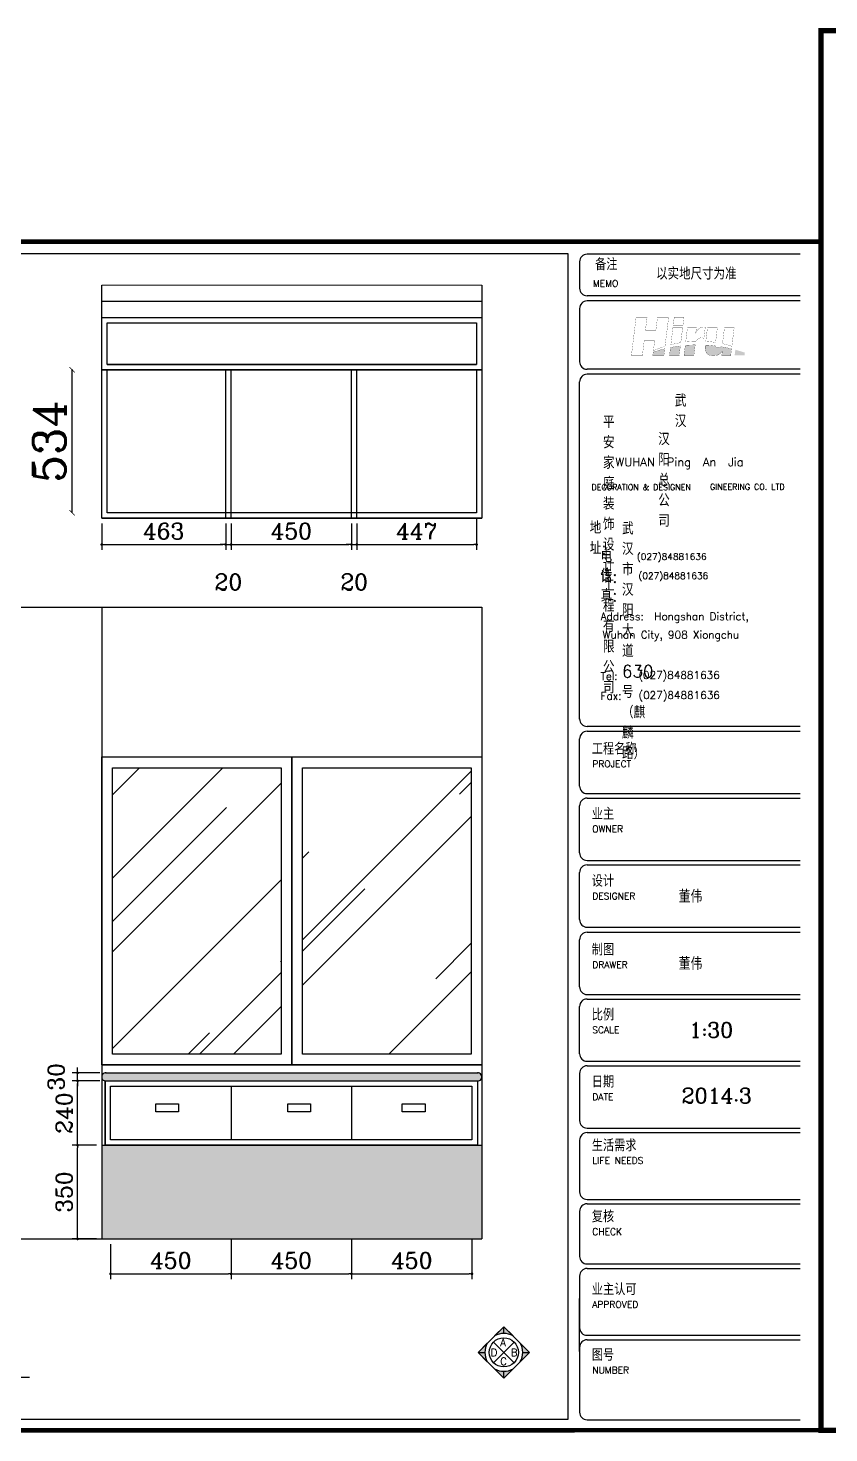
# Model space of a CAD drawing. Header units: millimetres. Extents: x 512961 to 1001058, y -961995 to -458543.
# Drawn here: x 882654 to 885645, y -886619 to -881372 of the extents above; entities that cross this region are included whole.
import ezdxf

# ---------------------------------------------------------------- set-up
doc = ezdxf.new("R2010")
doc.units = ezdxf.units.MM
doc.header["$MEASUREMENT"] = 0
doc.header["$PDMODE"] = 3
doc.layers.get('0').update_dxf_attribs({"linetype": 'CONTINUOUS'})
doc.layers.get('DEFPOINTS').update_dxf_attribs({"linetype": 'CONTINUOUS'})
for name, color, linetype in [('BATH', 4, 'CONTINUOUS'), ('txt', 7, 'CONTINUOUS'), ('WINDOW', 5, 'CONTINUOUS'), ('WINDOW_TEXT', 7, 'CONTINUOUS')]:
    doc.layers.add(name, color=color, linetype=linetype)
doc.layers.add('门窗', color=4, linetype='CONTINUOUS', lineweight=13)
doc.styles.add('HZXY', font='complex.shx', dxfattribs={"bigfont": 'HZXY.shx'})
doc.styles.add('ROMAND', font='romand')
doc.styles.get("Standard").update_dxf_attribs({"font": 'complex.shx', "bigfont": 'hzxy.shx'})
doc.dimstyles.new('DIM30', dxfattribs={"dimtxt": 60, "dimasz": 10, "dimexe": 20, "dimexo": 20, "dimgap": 20, "dimtad": 1, "dimdec": 0, "dimzin": 0, "dimdsep": 46, "dimtxsty": 'HZXY', "dimblk": 'DOT', "dimcen": 0, "dimclrd": 2, "dimclre": 2, "dimclrt": 2, "dimadec": 0, "dimazin": 0, "dimtfac": 1, "dimtdec": 0, "dimtmove": 2, "dimatfit": 3, "dimfxl": 0, "dimtolj": 1, "dimtzin": 0, "dimarcsym": 0})
doc.dimstyles.new('LMDIM40', dxfattribs={"dimtxt": 80, "dimasz": 20, "dimexe": 0, "dimexo": 0, "dimgap": 25, "dimtad": 1, "dimdec": 0, "dimzin": 0, "dimdsep": 46, "dimtxsty": 'Standard', "dimblk1": 'DOT', "dimblk2": 'DOT', "dimsah": 1, "dimcen": 0, "dimclrd": 2, "dimclre": 2, "dimclrt": 2, "dimadec": 0, "dimazin": 0, "dimtfac": 1, "dimtdec": 0, "dimtmove": 2, "dimatfit": 3, "dimldrblk": 'DOT', "dimfxl": 0, "dimtolj": 1, "dimtzin": 0, "dimarcsym": 0})

# ---------------------------------------------------------------- blocks, each defined once
blk = doc.blocks.new('_DOT')
at = {"color": 0, "linetype": 'ByBlock'}
blk.add_line((-0.5, 0), (-1, 0), dxfattribs=at)
at = {"color": 0, "linetype": 'ByBlock', "const_width": 0.5}
blk.add_lwpolyline([(-0.25, 0, 1), (0.25, 0, 1)], format="xyb", close=True, dxfattribs=at)
blk = doc.blocks.new('*D1194')
at = {"layer": 'BATH', "color": 2, "lineweight": -2, "ltscale": 3}
for p, q in [((882908.9, -885544.4), (882818.9, -885544.4)), ((882838.9, -885884.4), (882838.9, -885554.4)), ((882908.9, -885894.4), (882818.9, -885894.4))]:
    blk.add_line(p, q, dxfattribs=at)
at = {"layer": 'DEFPOINTS', "color": 0, "ltscale": 3}
for p in [(882838.9, -885544.4), (882928.9, -885544.4), (882928.9, -885894.4)]:
    blk.add_point(p, dxfattribs=at)
at = {"layer": 'BATH', "color": 2, "lineweight": -2, "ltscale": 3, "xscale": 10, "yscale": 10, "zscale": 10}
for p, rotation in [((882838.9, -885544.4), 90), ((882838.9, -885894.4), 270)]:
    blk.add_blockref('_DOT', p, dxfattribs=dict(at, rotation=rotation))
at = {"layer": 'BATH', "color": 2, "ltscale": 3, "insert": (882788.9, -885719.4), "char_height": 60, "attachment_point": 5, "rotation": 90, "style": 'HZXY'}
blk.add_mtext('\\A1;350', dxfattribs=at)
blk = doc.blocks.new('*D1195')
at = {"layer": 'BATH', "color": 2, "lineweight": -2, "ltscale": 3}
for p, q in [((882922, -885304.5), (882818.9, -885304.5)), ((882838.9, -885534.4), (882838.9, -885314.5)), ((882908.9, -885544.4), (882818.9, -885544.4))]:
    blk.add_line(p, q, dxfattribs=at)
at = {"layer": 'DEFPOINTS', "color": 0, "ltscale": 3}
for p in [(882838.9, -885304.5), (882942, -885304.5), (882928.9, -885544.4)]:
    blk.add_point(p, dxfattribs=at)
at = {"layer": 'BATH', "color": 2, "lineweight": -2, "ltscale": 3, "xscale": 10, "yscale": 10, "zscale": 10}
for p, rotation in [((882838.9, -885304.5), 90), ((882838.9, -885544.4), 270)]:
    blk.add_blockref('_DOT', p, dxfattribs=dict(at, rotation=rotation))
at = {"layer": 'BATH', "color": 2, "ltscale": 3, "insert": (882788.9, -885424.4), "char_height": 60, "attachment_point": 5, "rotation": 90, "style": 'HZXY'}
blk.add_mtext('\\A1;240', dxfattribs=at)
blk = doc.blocks.new('*D1196')
at = {"layer": 'BATH', "color": 2, "lineweight": -2, "ltscale": 3}
for p, q in [((882922, -885274.4), (882818.9, -885274.4)), ((882838.9, -885264.4), (882838.9, -885254.4)), ((882838.9, -885304.5), (882838.9, -885274.4)), ((882922, -885304.5), (882818.9, -885304.5)), ((882838.9, -885314.5), (882838.9, -885324.5))]:
    blk.add_line(p, q, dxfattribs=at)
at = {"layer": 'DEFPOINTS', "color": 0, "ltscale": 3}
for p in [(882838.9, -885274.4), (882942, -885274.4), (882942, -885304.5)]:
    blk.add_point(p, dxfattribs=at)
at = {"layer": 'BATH', "color": 2, "lineweight": -2, "ltscale": 3, "xscale": 10, "yscale": 10, "zscale": 10}
for p, rotation in [((882838.9, -885274.4), 270), ((882838.9, -885304.5), 90)]:
    blk.add_blockref('_DOT', p, dxfattribs=dict(at, rotation=rotation))
at = {"layer": 'BATH', "color": 2, "ltscale": 3, "insert": (882758.9, -885289.4), "char_height": 60, "attachment_point": 5, "rotation": 90, "style": 'HZXY'}
blk.add_mtext('\\A1;30', dxfattribs=at)
blk = doc.blocks.new('*D1197')
at = {"layer": 'BATH', "color": 2, "lineweight": -2, "ltscale": 3}
for p, q in [((882962, -885914.4), (882962, -886044.9)), ((883411.9, -885894.4), (883411.9, -886044.9)), ((882972, -886024.9), (883401.9, -886024.9))]:
    blk.add_line(p, q, dxfattribs=at)
at = {"layer": 'DEFPOINTS', "color": 0, "ltscale": 3}
for p in [(883411.9, -885874.4), (882962, -885894.4), (883411.9, -886024.9)]:
    blk.add_point(p, dxfattribs=at)
at = {"layer": 'BATH', "color": 2, "lineweight": -2, "ltscale": 3, "xscale": 10, "yscale": 10, "zscale": 10, "rotation": 180}
blk.add_blockref('_DOT', (882962, -886024.9), dxfattribs=at)
at = {"layer": 'BATH', "color": 2, "lineweight": -2, "ltscale": 3, "xscale": 10, "yscale": 10, "zscale": 10}
blk.add_blockref('_DOT', (883411.9, -886024.9), dxfattribs=at)
at = {"layer": 'BATH', "color": 2, "ltscale": 3, "insert": (883186.9, -885974.9), "char_height": 60, "attachment_point": 5, "style": 'HZXY'}
blk.add_mtext('\\A1;450', dxfattribs=at)
blk = doc.blocks.new('*D1198')
at = {"layer": 'BATH', "color": 2, "lineweight": -2, "ltscale": 3}
for p, q in [((883411.9, -885914.4), (883411.9, -886044.9)), ((883861.8, -885914.4), (883861.8, -886044.9)), ((883421.9, -886024.9), (883851.8, -886024.9))]:
    blk.add_line(p, q, dxfattribs=at)
at = {"layer": 'DEFPOINTS', "color": 0, "ltscale": 3}
for p in [(883411.9, -885894.4), (883861.8, -885894.4), (883861.8, -886024.9)]:
    blk.add_point(p, dxfattribs=at)
at = {"layer": 'BATH', "color": 2, "lineweight": -2, "ltscale": 3, "xscale": 10, "yscale": 10, "zscale": 10, "rotation": 180}
blk.add_blockref('_DOT', (883411.9, -886024.9), dxfattribs=at)
at = {"layer": 'BATH', "color": 2, "lineweight": -2, "ltscale": 3, "xscale": 10, "yscale": 10, "zscale": 10}
blk.add_blockref('_DOT', (883861.8, -886024.9), dxfattribs=at)
at = {"layer": 'BATH', "color": 2, "ltscale": 3, "insert": (883636.9, -885974.9), "char_height": 60, "attachment_point": 5, "style": 'HZXY'}
blk.add_mtext('\\A1;450', dxfattribs=at)
blk = doc.blocks.new('*D1199')
at = {"layer": 'BATH', "color": 2, "lineweight": -2, "ltscale": 3}
for p, q in [((883861.8, -885894.4), (883861.8, -886044.9)), ((884311.7, -885894.4), (884311.7, -886044.9)), ((883871.8, -886024.9), (884301.7, -886024.9))]:
    blk.add_line(p, q, dxfattribs=at)
at = {"layer": 'DEFPOINTS', "color": 0, "ltscale": 3}
for p in [(883861.8, -885874.4), (884311.7, -885874.4), (884311.7, -886024.9)]:
    blk.add_point(p, dxfattribs=at)
at = {"layer": 'BATH', "color": 2, "lineweight": -2, "ltscale": 3, "xscale": 10, "yscale": 10, "zscale": 10, "rotation": 180}
blk.add_blockref('_DOT', (883861.8, -886024.9), dxfattribs=at)
at = {"layer": 'BATH', "color": 2, "lineweight": -2, "ltscale": 3, "xscale": 10, "yscale": 10, "zscale": 10}
blk.add_blockref('_DOT', (884311.7, -886024.9), dxfattribs=at)
at = {"layer": 'BATH', "color": 2, "ltscale": 3, "insert": (884086.8, -885974.9), "char_height": 60, "attachment_point": 5, "style": 'HZXY'}
blk.add_mtext('\\A1;450', dxfattribs=at)
blk = doc.blocks.new('A$C63955645')
h = blk.add_hatch(color=256)
h.paths.add_polyline_path([(253, 649, -0.128675), (396, 686), (396, 791)])
h.paths.add_polyline_path([(538, 649), (396, 791), (396, 686, -0.128675)])
h.paths.add_polyline_path([(686, 396), (791, 396), (649, 538, -0.128675)])
h.paths.add_polyline_path([(686, 396, -0.128675), (649, 253), (791, 396)])
h.paths.add_polyline_path([(538, 142, -0.128675), (396, 105), (396, 0)])
h.paths.add_polyline_path([(396, 105, -0.128675), (253, 142), (396, 0)])
h = blk.add_hatch(color=256)
h.paths.add_polyline_path([(142, 538), (0, 396), (105, 396, -0.128675)])
h.paths.add_polyline_path([(105, 396), (0, 396), (142, 253, -0.128675)])
for p, q in [((253, 649), (396, 791)), ((396, 791), (538, 649)), ((396, 686), (396, 791)), ((0, 396), (142, 538)), ((237, 237), (554, 554)), ((554, 237), (237, 554)), ((649, 538), (791, 396)), ((0, 396), (105, 396)), ((0, 396), (142, 253)), ((649, 253), (791, 396)), ((686, 396), (791, 396)), ((253, 142), (396, 0)), ((396, 0), (538, 142)), ((396, 0), (396, 105))]:
    blk.add_line(p, q)
blk.add_lwpolyline([(396, 791), (0, 396), (396, 0), (791, 396), (396, 791)])
blk.add_circle((396, 396), 224)
for start, end in [(60.671, 119.329), (150.671, 209.329), (330.671, 29.329), (240.671, 299.329)]:
    blk.add_arc((396, 396), 291, start, end)
at = {"style": 'HZXY'}
for s, p in [('D', (193, 337)), ('A', (340, 491)), ('B', (503, 337)), ('C', (339, 200))]:
    blk.add_text(s, height=116, dxfattribs=at).set_placement(p)
blk = doc.blocks.new('*D1205')
at = {"layer": 'BATH', "color": 2, "lineweight": -2, "ltscale": 3}
for p, q in [((882928.9, -883222.4), (882928.9, -883320.9)), ((883391.9, -883222.4), (883391.9, -883320.9)), ((882938.9, -883300.9), (883381.9, -883300.9))]:
    blk.add_line(p, q, dxfattribs=at)
at = {"layer": 'DEFPOINTS', "color": 0, "ltscale": 3}
for p in [(882928.9, -883202.4), (883391.9, -883202.4), (883391.9, -883300.9)]:
    blk.add_point(p, dxfattribs=at)
at = {"layer": 'BATH', "color": 2, "lineweight": -2, "ltscale": 3, "xscale": 10, "yscale": 10, "zscale": 10, "rotation": 180}
blk.add_blockref('_DOT', (882928.9, -883300.9), dxfattribs=at)
at = {"layer": 'BATH', "color": 2, "lineweight": -2, "ltscale": 3, "xscale": 10, "yscale": 10, "zscale": 10}
blk.add_blockref('_DOT', (883391.9, -883300.9), dxfattribs=at)
at = {"layer": 'BATH', "color": 2, "ltscale": 3, "insert": (883160.4, -883250.9), "char_height": 60, "attachment_point": 5, "style": 'HZXY'}
blk.add_mtext('\\A1;463', dxfattribs=at)
blk = doc.blocks.new('*D1206')
at = {"layer": 'BATH', "color": 2, "lineweight": -2, "ltscale": 3}
for p, q in [((883391.9, -883222.4), (883391.9, -883320.9)), ((883411.9, -883222.4), (883411.9, -883320.9)), ((883381.9, -883300.9), (883371.9, -883300.9)), ((883391.9, -883300.9), (883411.9, -883300.9)), ((883421.9, -883300.9), (883431.9, -883300.9))]:
    blk.add_line(p, q, dxfattribs=at)
at = {"layer": 'DEFPOINTS', "color": 0, "ltscale": 3}
for p in [(883391.9, -883202.4), (883411.9, -883202.4), (883411.9, -883300.9)]:
    blk.add_point(p, dxfattribs=at)
at = {"layer": 'BATH', "color": 2, "lineweight": -2, "ltscale": 3, "xscale": 10, "yscale": 10, "zscale": 10}
blk.add_blockref('_DOT', (883391.9, -883300.9), dxfattribs=at)
at = {"layer": 'BATH', "color": 2, "lineweight": -2, "ltscale": 3, "xscale": 10, "yscale": 10, "zscale": 10, "rotation": 180}
blk.add_blockref('_DOT', (883411.9, -883300.9), dxfattribs=at)
at = {"layer": 'BATH', "color": 2, "ltscale": 3, "insert": (883401.9, -883440.9), "char_height": 60, "attachment_point": 5, "style": 'HZXY'}
blk.add_mtext('\\A1;20', dxfattribs=at)
blk = doc.blocks.new('*D1207')
at = {"layer": 'BATH', "color": 2, "lineweight": -2, "ltscale": 3}
for p, q in [((883411.9, -883222.4), (883411.9, -883320.9)), ((883861.8, -883222.4), (883861.8, -883320.9)), ((883421.9, -883300.9), (883851.8, -883300.9))]:
    blk.add_line(p, q, dxfattribs=at)
at = {"layer": 'DEFPOINTS', "color": 0, "ltscale": 3}
for p in [(883411.9, -883202.4), (883861.8, -883202.4), (883861.8, -883300.9)]:
    blk.add_point(p, dxfattribs=at)
at = {"layer": 'BATH', "color": 2, "lineweight": -2, "ltscale": 3, "xscale": 10, "yscale": 10, "zscale": 10, "rotation": 180}
blk.add_blockref('_DOT', (883411.9, -883300.9), dxfattribs=at)
at = {"layer": 'BATH', "color": 2, "lineweight": -2, "ltscale": 3, "xscale": 10, "yscale": 10, "zscale": 10}
blk.add_blockref('_DOT', (883861.8, -883300.9), dxfattribs=at)
at = {"layer": 'BATH', "color": 2, "ltscale": 3, "insert": (883636.9, -883250.9), "char_height": 60, "attachment_point": 5, "style": 'HZXY'}
blk.add_mtext('\\A1;450', dxfattribs=at)
blk = doc.blocks.new('*D1208')
at = {"layer": 'BATH', "color": 2, "lineweight": -2, "ltscale": 3}
for p, q in [((883861.8, -883222.4), (883861.8, -883320.9)), ((883881.8, -883222.4), (883881.8, -883320.9)), ((883851.8, -883300.9), (883841.8, -883300.9)), ((883861.8, -883300.9), (883881.8, -883300.9)), ((883891.8, -883300.9), (883901.8, -883300.9))]:
    blk.add_line(p, q, dxfattribs=at)
at = {"layer": 'DEFPOINTS', "color": 0, "ltscale": 3}
for p in [(883861.8, -883202.4), (883881.8, -883202.4), (883881.8, -883300.9)]:
    blk.add_point(p, dxfattribs=at)
at = {"layer": 'BATH', "color": 2, "lineweight": -2, "ltscale": 3, "xscale": 10, "yscale": 10, "zscale": 10}
blk.add_blockref('_DOT', (883861.8, -883300.9), dxfattribs=at)
at = {"layer": 'BATH', "color": 2, "lineweight": -2, "ltscale": 3, "xscale": 10, "yscale": 10, "zscale": 10, "rotation": 180}
blk.add_blockref('_DOT', (883881.8, -883300.9), dxfattribs=at)
at = {"layer": 'BATH', "color": 2, "ltscale": 3, "insert": (883871.8, -883440.9), "char_height": 60, "attachment_point": 5, "style": 'HZXY'}
blk.add_mtext('\\A1;20', dxfattribs=at)
blk = doc.blocks.new('*D1209')
at = {"layer": 'BATH', "color": 2, "lineweight": -2, "ltscale": 3}
for p, q in [((883881.8, -883222.4), (883881.8, -883320.9)), ((884328.9, -883202.4), (884328.9, -883320.9)), ((883891.8, -883300.9), (884318.9, -883300.9))]:
    blk.add_line(p, q, dxfattribs=at)
at = {"layer": 'DEFPOINTS', "color": 0, "ltscale": 3}
for p in [(884328.9, -883182.4), (883881.8, -883202.4), (884328.9, -883300.9)]:
    blk.add_point(p, dxfattribs=at)
at = {"layer": 'BATH', "color": 2, "lineweight": -2, "ltscale": 3, "xscale": 10, "yscale": 10, "zscale": 10, "rotation": 180}
blk.add_blockref('_DOT', (883881.8, -883300.9), dxfattribs=at)
at = {"layer": 'BATH', "color": 2, "lineweight": -2, "ltscale": 3, "xscale": 10, "yscale": 10, "zscale": 10}
blk.add_blockref('_DOT', (884328.9, -883300.9), dxfattribs=at)
at = {"layer": 'BATH', "color": 2, "ltscale": 3, "insert": (884105.3, -883250.9), "char_height": 60, "attachment_point": 5, "style": 'HZXY'}
blk.add_mtext('\\A1;447', dxfattribs=at)
blk = doc.blocks.new('_ArchTick')
at = {"color": 0, "linetype": 'ByBlock', "const_width": 0.15}
blk.add_lwpolyline([(-0.5, -0.5), (0.5, 0.5)], dxfattribs=at)
blk = doc.blocks.new('*D1210')
at = {"layer": 'DEFPOINTS', "color": 0}
for p in [(882818.4, -882648.4), (882928.9, -882648.4), (882948.9, -883182.4)]:
    blk.add_point(p, dxfattribs=at)
at = {"layer": 'txt', "color": 2, "lineweight": -2}
for p, q in [((882819.6, -882648.4), (882818.4, -882648.4)), ((882818.4, -883182.4), (882818.4, -882648.4)), ((882819.6, -883182.4), (882818.4, -883182.4))]:
    blk.add_line(p, q, dxfattribs=at)
at = {"layer": 'txt', "color": 2, "lineweight": -2, "xscale": 20, "yscale": 20, "zscale": 20}
for p, rotation in [((882818.4, -882648.4), 90), ((882818.4, -883182.4), 270)]:
    blk.add_blockref('_ArchTick', p, dxfattribs=dict(at, rotation=rotation))
at = {"layer": 'txt', "color": 2, "insert": (882733.4, -882915.4), "char_height": 120, "attachment_point": 5, "rotation": 90}
blk.add_mtext('\\A1;534', dxfattribs=at)
blk = doc.blocks.new('DOT')
at = {"color": 0, "linetype": 'ByBlock'}
blk.add_line((-0.35, 0), (-1, 0), dxfattribs=at)
at = {"color": 0, "linetype": 'ByBlock', "const_width": 0.35}
blk.add_lwpolyline([(-0.175, 0, 1), (0.175, 0, 1)], format="xyb", close=True, dxfattribs=at)

msp = doc.modelspace()

# ---------------------------------------------------------------- hatches: boundary and pattern name
h = msp.add_hatch(color=8)
h.paths.add_polyline_path([(885330.8, -882584.4, 0.008373), (885313.9, -882578.9, 0.012524), (885295.2, -882573.5), (885292.6, -882594.7), (885329.5, -882594.7)])
h.paths.add_polyline_path([(885281, -882570, 0.000978), (885262, -882565.7, 0.008202), (885241.3, -882561.9, -0.08076), (885238.5, -882564.5, -0.07009), (885235.2, -882565.9, -0.065952), (885229.3, -882566.3, -0.171138), (885223.9, -882564.5, -0.17102), (885220.9, -882559.1, 0.00912), (885202.1, -882557, 0.006727), (885183.1, -882555.8, 0.003583), (885182.7, -882560, 0.027491), (885182.6, -882569, 0.125398), (885187.7, -882585.7, 0.160866), (885200.2, -882594.8), (885224.5, -882594.8, 0.083032), (885235.9, -882589.3, 0.044846), (885242.1, -882584.2, 0.0269), (885246.4, -882579.3), (885244.5, -882594.8), (885278, -882594.8)])
h.paths.add_polyline_path([(885145.4, -882555.1, 0.005645), (885127.7, -882555.7, 0.006522), (885108.3, -882556.9), (885103.6, -882594.8), (885140.4, -882594.8)])
h.paths.add_polyline_path([(885089.9, -882558.9, 0.008787), (885071.3, -882561.6, 0.015086), (885053, -882564.9), (885049.3, -882594.7), (885085.5, -882594.7)])
h.paths.add_polyline_path([(885031.6, -882569.5, 0.011698), (885010.5, -882575.2, 0.006831), (884988.4, -882582.3), (884986.8, -882594.8), (885028.5, -882594.8)])
at = {"ltscale": 3}
h = msp.add_hatch(dxfattribs=at)
h.set_pattern_fill('AR-RROOF', color=251, scale=500, angle=45, style=0)
h.set_pattern_definition([(45, (10916.16, -1128.8), (424.26407, 1131.37085), [7500, -1000, 2500, -500]), (45, (11209.6, -481.8), (-823.7794, 116.67262), [1500, -165, 3000, -375]), (45, (10792.42, -651.5), (1601.59686, 2075.3584), [4000, -700, 2000, -500])])
h.paths.add_polyline_path([(883598.9, -884134.4), (882968.9, -884134.4), (882968.9, -885204.4), (883598.9, -885204.4)])
h.paths.add_polyline_path([(884308.9, -884134.4), (883678.9, -884134.4), (883678.9, -885204.4), (884308.9, -885204.4)])
at = {"layer": 'txt'}
h = msp.add_hatch(dxfattribs=at)
h.set_pattern_fill('AR-CONC', color=256, scale=6, style=0)
h.set_pattern_definition([(50, (10916.164, -1128.79), (43.035611, -3.7651281), [4.5, -49.5]), (355, (10916.164, -1128.79), (-8.32508, 45.131528), [3.6, -39.6]), (100.4514, (10919.75, -1129.105), (34.7105629, 41.3663725), [3.8244114, -42.0685267]), (46.1842, (10916.164, -1116.79), (64.034463, -9.9311409), [6.75, -74.25]), (96.6356, (10921.5, -1117.62), (56.0797623, 58.4470723), [5.7366173, -63.10278]), (351.1842, (10916.164, -1116.79), (56.0797167, 58.447116), [5.4, -59.4]), (21, (10922.164, -1119.79), (35.8144231, -24.1571334), [4.5, -49.5]), (326, (10922.164, -1119.79), (14.5989199, 43.5090027), [3.6, -39.6]), (71.4514, (10925.15, -1121.804), (50.4133577, 19.3518298), [3.8244114, -42.0685267]), (37.5, (10916.164, -1128.791), (0.72959132, 19.97363123), [0, -39.12, 0, -40.2, 0, -39.75]), (7.5, (10916.164, -1128.79), (15.78417225, 23.6647027), [0, -22.92, 0, -38.22, 0, -15.15]), (327.5, (10902.784, -1128.791), (32.02934617, -1.3532923), [0, -15, 0, -46.8, 0, -62.1]), (317.5, (10896.784, -1128.79), (34.99117016, 6.00629894), [0, -19.5, 0, -31.08, 0, -44.1])])
h.paths.add_polyline_path([(884334.7, -885274.4), (882943, -885274.4, 0.905433), (882942, -885304.5), (884331.7, -885304.5), (884335.7, -885304.5, 0.905433)])
h = msp.add_hatch(color=252, dxfattribs=at)
h.paths.add_polyline_path([(881751.9, -885894.4), (881751.9, -885544.4), (880001.9, -885544.4), (879981.9, -885544.4), (879981.9, -885894.4)])
h.paths.add_polyline_path([(882928.9, -885544.4), (882928.9, -885894.4), (884348.9, -885894.4), (884348.9, -885544.4)])

# ---------------------------------------------------------------- linework, layer by layer
at = {"color": 4}
for p, q in [((884713.3, -882244.9), (884713.3, -882343.3)), ((885537.6, -882216.5), (884741.7, -882216.5)), ((885537.6, -882371.6), (884741.7, -882371.6)), ((885537.6, -882391.3), (884741.7, -882391.3)), ((884713.3, -882419.7), (884713.3, -882618)), ((885537.6, -882646.3), (884741.7, -882646.3)), ((885537.6, -882665.2), (884741.7, -882665.2)), ((884713.3, -883952.7), (884713.3, -882693.6)), ((885537.6, -883980.4), (884741.7, -883980.4)), ((884713.3, -884202.8), (884713.3, -884027)), ((884741.7, -883998.6), (885537.6, -883998.6)), ((884741.7, -884231.1), (885537.6, -884231.1)), ((884741.7, -884248.2), (885537.6, -884248.2)), ((884713.3, -884452.3), (884713.3, -884276.5)), ((884741.7, -884480.7), (885537.6, -884480.7)), ((884741.7, -884497.7), (885537.6, -884497.7)), ((884713.3, -884701.9), (884713.3, -884526)), ((884741.7, -884730.2), (885537.6, -884730.2)), ((884741.7, -884748.9), (885537.6, -884748.9)), ((884713.3, -884953.1), (884713.3, -884777.3)), ((884741.7, -884981.4), (885537.6, -884981.4)), ((884713.3, -885202.6), (884713.3, -885026.8)), ((884741.7, -884998.4), (885537.6, -884998.4)), ((884741.7, -885231), (885537.6, -885231)), ((884741.7, -885248), (885537.6, -885248)), ((884713.3, -885276.3), (884713.3, -885452.1)), ((884741.7, -885480.5), (885537.6, -885480.5)), ((884741.7, -885497.5), (885537.6, -885497.5)), ((884713.3, -885525.9), (884713.3, -885718.7)), ((884741.7, -885747), (885537.6, -885747)), ((884741.7, -885763), (885537.6, -885763)), ((884713.3, -885791.4), (884713.3, -885959.5)), ((884713.3, -886033.2), (884713.3, -886226)), ((884741.7, -885987.8), (885537.6, -885987.8)), ((884741.7, -886004.8), (885537.6, -886004.8)), ((884713.3, -886315.1), (884713.3, -886116.8)), ((884741.7, -886254.4), (885537.6, -886254.4)), ((884741.7, -886271), (885537.6, -886271)), ((884713.3, -886299.4), (884713.3, -886541.5)), ((884741.7, -886569.9), (885537.6, -886569.9))]:
    msp.add_line(p, q, dxfattribs=at)
at = {"color": 5, "ltscale": 3}
for p, q in [((879741.9, -883534.4), (884348.9, -883534.4)), ((879741.9, -885894.4), (884348.9, -885894.4))]:
    msp.add_line(p, q, dxfattribs=at)
msp.add_line((881579.9, -886410.4), (882659.5, -886410.4))
for points, const_width in [([(885615.3, -886608.9), (892817.2, -886608.9), (892817.2, -881382), (885615.3, -881382)], 19.9), ([(879498.4, -886609.3), (885615.3, -886608.9), (885615.3, -882169.5), (879498.4, -882169.9)], 16.9)]:
    msp.add_lwpolyline(points, close=True, dxfattribs=dict(const_width=const_width))
at = {"color": 4}
msp.add_lwpolyline([(879540.9, -882215.1), (879540.9, -886567.7), (884671.1, -886567.3), (884671.1, -882214.8)], close=True, dxfattribs=at)
at = {"color": 4, "ltscale": 3}
for points in [[(882928.9, -882452.4), (884348.9, -882452.4), (884348.9, -882648.4), (882928.9, -882648.4)], [(882928.9, -884094.4), (883638.9, -884094.4), (883638.9, -885244.4), (882928.9, -885244.4)], [(883638.9, -884094.4), (884348.9, -884094.4), (884348.9, -885244.4), (883638.9, -885244.4)], [(882942, -885304.5), (884331.7, -885304.5), (884331.7, -885544.4), (882942, -885544.4)]]:
    msp.add_lwpolyline(points, close=True, dxfattribs=at)
at = {"const_width": 0.686}
for points in [[(884924.5, -882452.9), (884907.1, -882594.8), (884948.2, -882594.8), (884954.7, -882540.1), (884993.7, -882540.1), (884989.2, -882577.5, -0.021361), (885013.1, -882567.4, -0.011006), (885032.4, -882560.7), (885046.1, -882452.8), (885004.4, -882452.8), (884998.4, -882500.4), (884959.4, -882500.4), (884965.6, -882453), (884924.5, -882453)], [(885062.1, -882491.3), (885054.3, -882554.6, -0.010557), (885072.1, -882550.4, -0.012892), (885091.4, -882546.8), (885098.3, -882491.3), (885062.1, -882491.3)], [(885116.3, -882491.3), (885109.9, -882543.5, -0.011867), (885128.3, -882541.9, -0.012997), (885149.6, -882541, -0.143936), (885157.9, -882531.6, -0.143683), (885170.2, -882528.4, -0.153668), (885174.2, -882529.9), (885177.8, -882529.9), (885182.8, -882489), (885180.7, -882489, -0.015573), (885179.8, -882488.6, 0.08379), (885178.3, -882488.3, 0.078886), (885169.8, -882489.4, 0.132596), (885157.1, -882496.9, 0.089043), (885147.3, -882511.9), (885149.8, -882491.3), (885116.3, -882491.3)], [(885191, -882491.3), (885184.8, -882541.9, -0.015908), (885202.7, -882543.6, -0.015358), (885221.3, -882546.2), (885228, -882491.3), (885191, -882491.3)], [(885254.5, -882491.3), (885250.9, -882521, 0.003215), (885248.9, -882537.2, -0.035874), (885246.6, -882550.5, -0.014819), (885265.6, -882555.4, -0.011975), (885282.2, -882560.6), (885290.7, -882491.3), (885254.5, -882491.3)], [(884988.4, -882582.3), (884986.8, -882594.8), (885028.5, -882594.8), (885031.6, -882569.5, 0.011698), (885010.5, -882575.2, 0.006831), (884988.4, -882582.3, -0.764062)], [(885053, -882564.9), (885049.3, -882594.7), (885085.5, -882594.7), (885089.9, -882558.9, 0.008787), (885071.3, -882561.6, 0.015086), (885053, -882564.9, -1.073063)], [(885108.3, -882556.9), (885103.6, -882594.8), (885140.4, -882594.8), (885145.4, -882555.1, 0.005645), (885127.7, -882555.7, 0.006522), (885108.3, -882556.9, -0.577686)], [(885281, -882570), (885278, -882594.8), (885244.5, -882594.8), (885246.4, -882579.3, -0.0269), (885242.1, -882584.2, -0.044846), (885235.9, -882589.3, -0.098409), (885222.2, -882595.3, -0.092639), (885205.5, -882595.8, -0.217932), (885187.7, -882585.7, -0.125398), (885182.6, -882569, -0.027491), (885182.7, -882560, -0.003583), (885183.1, -882555.8, -0.006727), (885202.1, -882557, -0.00912), (885220.9, -882559.1, 0.17102), (885223.9, -882564.5, 0.171138), (885229.3, -882566.3, 0.065952), (885235.2, -882565.9, 0.07009), (885238.5, -882564.5, 0.08076), (885241.3, -882561.9, -0.008202), (885262, -882565.7, -0.000978), (885281, -882570, 1.199229)]]:
    msp.add_lwpolyline(points, format="xyb", dxfattribs=at)
msp.add_lwpolyline([(885066.8, -882453.2), (885063.2, -882482.6), (885099.4, -882482.6), (885103, -882453.2), (885066.8, -882453.2)], dxfattribs=at)
at = {"color": 4, "ltscale": 3}
msp.add_lwpolyline([(884348.9, -882628.4), (884348.9, -882628.4), (884348.9, -883202.4), (882928.9, -883202.4), (882928.9, -882628.4)], dxfattribs=at)
at = {"color": 4}
for centre, start, end in [((884741.7, -882244.9), 90, 180), ((884741.7, -882343.3), 180, 270), ((884741.7, -882419.7), 90, 180), ((884741.7, -882618), 180, 270), ((884741.7, -882693.6), 90, 180), ((884741.7, -883952.1), 180, 270), ((884741.7, -884027), 90, 180), ((884741.7, -884202.8), 180, 270), ((884741.7, -884276.5), 90, 180), ((884741.7, -884452.3), 180, 270), ((884741.7, -884526), 90, 180), ((884741.7, -884701.9), 180, 270), ((884741.7, -884777.3), 90, 180), ((884741.7, -884953.1), 180, 270), ((884741.7, -885026.8), 90, 180), ((884741.7, -885202.6), 180, 270), ((884741.7, -885276.3), 90, 180), ((884741.7, -885452.1), 180, 270), ((884741.7, -885525.9), 90, 180), ((884741.7, -885718.7), 180, 270), ((884741.7, -885791.4), 90, 180), ((884741.7, -885959.5), 180, 270), ((884741.7, -886033.2), 90, 180), ((884741.7, -886226), 180, 270), ((884741.7, -886299.4), 90, 180), ((884741.7, -886541.5), 180, 270)]:
    msp.add_arc(centre, 28.4, start, end, dxfattribs=at)
at = {"color": 7, "ltscale": 3}
for centre, start, end in [((882944, -885289.5), 82.4263, 277.5737), ((884333.7, -885289.5), 262.4263, 97.5737)]:
    msp.add_arc(centre, 15.1, start, end, dxfattribs=at)
at = {"layer": 'txt'}
for p, q in [((884348.9, -882332.4), (884348.9, -883202.4)), ((882928.9, -882648.4), (884348.9, -882648.4)), ((882948.9, -882628.4), (884328.9, -882628.4)), ((883391.9, -883202.4), (883391.9, -882648.4)), ((883411.9, -883202.4), (883411.9, -882648.4)), ((883861.8, -883202.4), (883861.8, -882648.4)), ((883881.8, -883202.4), (883881.8, -882648.4)), ((882928.9, -883534.4), (882928.9, -885894.4)), ((884348.9, -883534.4), (884348.9, -885894.4)), ((882928.9, -884094.4), (884348.9, -884094.4)), ((883638.9, -884094.4), (883638.9, -885244.4)), ((882928.9, -885244.4), (884348.9, -885244.4)), ((882943, -885274.4), (884334.7, -885274.4)), ((882942, -885304.5), (884335.7, -885304.5)), ((882942, -885304.5), (882942, -885544.4)), ((882962, -885324.5), (884311.7, -885324.5)), ((882962, -885524.4), (882962, -885324.5)), ((883411.9, -885324.5), (883411.9, -885524.4)), ((883861.8, -885324.5), (883861.8, -885524.4)), ((884311.7, -885324.5), (884311.7, -885524.4)), ((884331.7, -885304.5), (884331.7, -885544.4)), ((882928.9, -885544.4), (884348.9, -885544.4)), ((884311.7, -885524.4), (882962, -885524.4))]:
    msp.add_line(p, q, dxfattribs=at)
for points in [[(882948.9, -882472.4), (884328.9, -882472.4), (884328.9, -882628.4), (882948.9, -882628.4)], [(882948.9, -882648.4), (884328.9, -882648.4), (884328.9, -883182.4), (882948.9, -883182.4)], [(882968.9, -884134.4), (883598.9, -884134.4), (883598.9, -885204.4), (882968.9, -885204.4)], [(883678.9, -884134.4), (884308.9, -884134.4), (884308.9, -885204.4), (883678.9, -885204.4)], [(883130.9, -885389.9), (883215.9, -885389.9), (883215.9, -885419.4), (883130.9, -885419.4)], [(883623.4, -885389.9), (883708.4, -885389.9), (883708.4, -885419.4), (883623.4, -885419.4)], [(884051.4, -885389.9), (884136.4, -885389.9), (884136.4, -885419.4), (884051.4, -885419.4)]]:
    msp.add_lwpolyline(points, close=True, dxfattribs=at)
msp.add_lwpolyline([(882948.9, -882628.4), (884328.9, -882628.4)], dxfattribs=at)
at = {"layer": 'WINDOW'}
for q in [(882928.9, -882332.4), (884348.9, -883202.4)]:
    msp.add_line((882928.9, -883202.4), q, dxfattribs=at)
at = {"layer": 'WINDOW_TEXT'}
msp.add_line((882928.9, -882392.4), (884348.9, -882392.4), dxfattribs=at)
at = {"layer": '门窗'}
for p, q in [((882928.9, -882332.4), (884348.9, -882332.4)), ((882928.9, -882452.4), (884348.9, -882452.4))]:
    msp.add_line(p, q, dxfattribs=at)

# ---------------------------------------------------------------- block references
at = {"xscale": 0.24267044570297, "yscale": 0.2426704458193853, "zscale": 0.2426704457156161}
msp.add_blockref('A$C63955645', (884334.4, -886414.3), dxfattribs=at)

# ---------------------------------------------------------------- texts
for s, height, style, p in [('备注', 43.97, 'HZXY', (884771.4, -882276.3)), ('以实地尺寸为准', 45.19, 'HZXY', (884999.1, -882311.5)), ('MEMO', 24.95, 'ROMAND', (884763.2, -882338.1)), ('WUHAN  Ping  An  Jia', 31.849, 'HZXY', (884847.4, -883008.8, -490.2)), ('DECORATION & DESIGNEN', 21.651, 'HZXY', (884758.1, -883097.6, -490.2)), ('GINEERING CO. LTD', 21.651, 'HZXY', (885200.8, -883096.4, -490.2)), ('(027)84881636', 24.509, 'HZXY', (884927.5, -883358.4, -420.2)), (' (027)84881636', 24.509, 'HZXY', (884916.4, -883429.8, -420.2)), ('Address:  Hongshan District, ', 28.594, 'HZXY', (884792.4, -883583.5, -490.2)), (' Wuhan City, 908 Xiongchu  ', 28.594, 'HZXY', (884780.1, -883652.2)), (' (027)84881636', 28.594, 'HZXY', (884913.5, -883802.7, -336.1)), (' (027)84881636', 28.594, 'HZXY', (884913.9, -883877.7, -420.2)), ('工程名称', 43.97, 'HZXY', (884759, -884085.5)), ('PROJECT', 24.95, 'ROMAND', (884760.7, -884132.8)), ('业主', 43.97, 'HZXY', (884759, -884328.6)), ('OWNER', 24.95, 'ROMAND', (884760.7, -884375.8)), ('设计', 43.97, 'HZXY', (884759, -884579.1)), ('DESIGNER', 24.95, 'ROMAND', (884760.7, -884626.3)), ('制图', 43.97, 'HZXY', (884759, -884835.8)), ('DRAWER', 24.95, 'ROMAND', (884760.7, -884883)), ('比例', 43.97, 'HZXY', (884759, -885078.9)), ('1:30', 56.62, 'HZXY', (885121.7, -885142.4)), ('SCALE', 24.95, 'ROMAND', (884760.7, -885126.1)), ('日期', 43.97, 'HZXY', (884759, -885329.3)), ('DATE', 24.95, 'ROMAND', (884760.7, -885376.6)), ('2014.3', 56.62, 'HZXY', (885094.5, -885387.7)), ('复核', 43.97, 'HZXY', (884759, -885832.5)), ('CHECK', 24.95, 'ROMAND', (884760.7, -885879.8)), ('业主认可', 43.97, 'HZXY', (884759, -886104.5)), ('APPROVED', 24.95, 'ROMAND', (884760.7, -886151.7)), ('图号', 43.97, 'HZXY', (884759, -886349.7)), ('NUMBER', 24.95, 'ROMAND', (884760.7, -886396.9))]:
    msp.add_text(s, height=height, dxfattribs=dict(style=style)).set_placement(p)
for p in [(885083.4, -884638.4), (885083.4, -884889.6)]:
    msp.add_text('董伟', height=46.71).set_placement(p)
at = {"color": 2}
for s, height, style, p in [('生活需求', 43.97, 'HZXY', (884759, -885567)), ('LIFE NEEDS', 24.95, 'ROMAND', (884760.7, -885614.2))]:
    msp.add_text(s, height=height, dxfattribs=dict(at, style=style)).set_placement(p)
at = {"attachment_point": 1, "style": 'HZXY'}
for s, insert, char_height, width in [('武汉', (885069.1, -882740.6, -490.2), 45.75, 0.242), ('平安家庭装饰设计工程有限公司', (884800.7, -882820.1, -490.2), 45.75, 0.286), ('汉阳总公司', (885007, -882884.3, -490.2), 45.75, 0.212), ('地址:', (884751.2, -883214.9, -490.2), 45.75, 0.286), ('武汉市汉阳大道630号（麒麟路）', (884871.8, -883217.9, -490.2), 45.75, 0.242), ('电话:', (884791.8, -883321.7, -490.2), 45.75, 0.286), ('传真:', (884791.8, -883391.9, -490.2), 45.75, 0.286), ('Tel:', (884791.8, -883778.3, -490.2), 28.59, 0.286), ('Fax:', (884791.8, -883852, -490.2), 28.59, 0.286)]:
    msp.add_mtext(s, dxfattribs=dict(at, insert=insert, char_height=char_height, width=width))

# ---------------------------------------------------------------- dimensions: what is measured, and where the dimension line sits
at = {"layer": 'BATH', "color": 1, "ltscale": 3}
for base, p1, p2, picture, middle in [((884328.9, -883300.9), (883881.8, -883202.4), (884328.9, -883182.4), '*D1209', (884105.3, -883250.9)), ((883391.9, -883300.9), (882928.9, -883202.4), (883391.9, -883202.4), '*D1205', (883160.4, -883250.9)), ((883411.9, -883300.9), (883391.9, -883202.4), (883411.9, -883202.4), '*D1206', (883401.9, -883440.9)), ((883861.8, -883300.9), (883411.9, -883202.4), (883861.8, -883202.4), '*D1207', (883636.9, -883250.9)), ((883881.8, -883300.9), (883861.8, -883202.4), (883881.8, -883202.4), '*D1208', (883871.8, -883440.9)), ((883411.9, -886024.9), (882962, -885894.4), (883411.9, -885874.4), '*D1197', (883186.9, -885974.9)), ((884311.7, -886024.9), (883861.8, -885874.4), (884311.7, -885874.4), '*D1199', (884086.8, -885974.9)), ((883861.8, -886024.9), (883411.9, -885894.4), (883861.8, -885894.4), '*D1198', (883636.9, -885974.9))]:
    dim = msp.add_linear_dim(base=base, p1=p1, p2=p2, dimstyle='DIM30', dxfattribs=at)
    dim.commit()
    dim.dimension.update_dxf_attribs({"geometry": picture, "text_midpoint": middle})
dim = msp.add_linear_dim(base=(882838.9, -885274.4), p1=(882942, -885304.5), p2=(882942, -885274.4), angle=90, dimstyle='DIM30', dxfattribs=at)
dim.commit()
dim.dimension.update_dxf_attribs({"geometry": '*D1196', "text_midpoint": (882758.9, -885289.4), "dimtype": 160})
for base, p1, p2, picture, middle in [((882838.9, -885304.5), (882928.9, -885544.4), (882942, -885304.5), '*D1195', (882788.9, -885424.4)), ((882838.9, -885544.4), (882928.9, -885894.4), (882928.9, -885544.4), '*D1194', (882788.9, -885719.4))]:
    dim = msp.add_linear_dim(base=base, p1=p1, p2=p2, angle=90, dimstyle='DIM30', dxfattribs=at)
    dim.commit()
    dim.dimension.update_dxf_attribs({"geometry": picture, "text_midpoint": middle})
at = {"layer": 'txt'}
dim = msp.add_linear_dim(base=(882818.4, -882648.4), p1=(882948.9, -883182.4), p2=(882928.9, -882648.4), angle=90, dimstyle='LMDIM40', override={"dimtxt": 120, "dimblk": 'ArchTick', "dimsah": 0, "dimldrblk": 'DOT', "dimfxl": 1.25, "dimfxlon": 1}, dxfattribs=at)
dim.commit()
dim.dimension.update_dxf_attribs({"geometry": '*D1210', "text_midpoint": (882733.4, -882915.4)})

doc.saveas('drawing.dxf')
